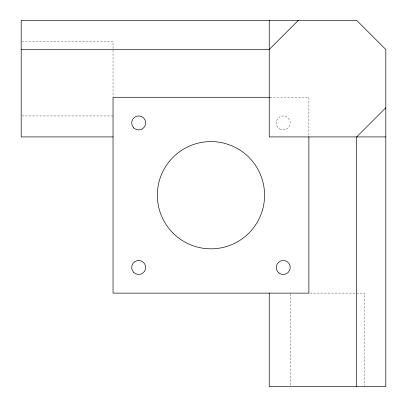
<?xml version="1.0" encoding="UTF-8"?>
<svg xmlns="http://www.w3.org/2000/svg" width="407" height="407" viewBox="0 0 407 407"><rect width="100%" height="100%" fill="white"/><g stroke="black" fill="none" stroke-linecap="round" stroke-linejoin="round"><path stroke-width="0.31" stroke-dasharray="2.04 1.53" d="M21.82 41.331L113.039 41.331L113.039 96.688M269.872 97.288L308.877 97.288L308.877 136.289M21.82 115.939L113.039 115.939M310.073 293.121L364.83 293.121L364.83 386.019M290.222 293.757L290.222 385.388M279.731 128.988A6.995 6.995 0 0 0 290.222 122.929A6.995 6.995 0 0 0 279.731 116.875A6.995 6.995 0 0 0 279.731 128.988"/><path stroke-width="0.61" d="M298.382 20.35L269.241 49.491L21.189 49.491M385.811 107.779L356.669 136.92L356.669 386.65M269.454 97.288L113.039 97.288L113.039 293.121L308.877 293.121L308.877 136.706M113.039 136.92L21.189 136.92L21.189 20.35L356.669 20.35L385.811 49.491L385.811 386.65L269.241 386.65L269.241 293.121M385.811 136.92L269.241 136.92L269.241 20.35M133.735 127.879A6.995 6.995 0 0 0 145.436 124.74A6.995 6.995 0 0 0 136.874 116.178A6.995 6.995 0 0 0 133.735 127.879M173.041 233.119A53.622 53.622 0 0 0 262.749 209.086A53.622 53.622 0 0 0 197.08 143.412A53.622 53.622 0 0 0 173.041 233.119M278.953 273.011A6.995 6.995 0 0 0 290.16 268.417A6.995 6.995 0 0 0 280.576 261.009A6.995 6.995 0 0 0 278.953 273.011M133.735 272.425A6.995 6.995 0 0 0 145.436 269.286A6.995 6.995 0 0 0 136.874 260.724A6.995 6.995 0 0 0 133.735 272.425"/></g></svg>
